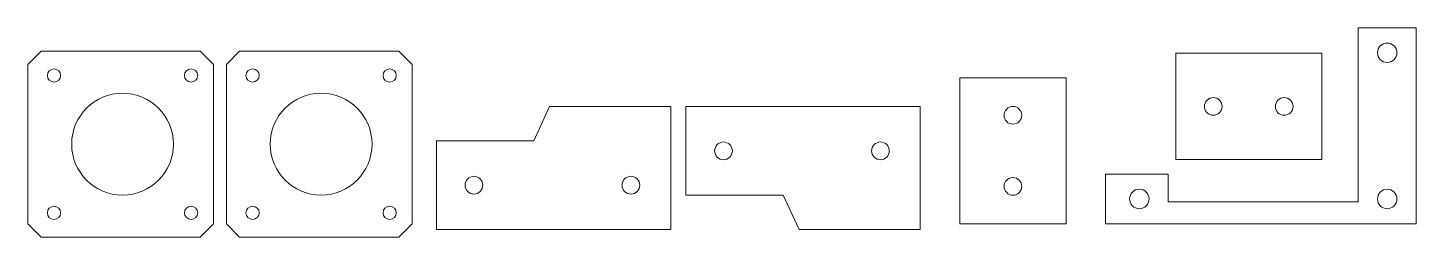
# Model space of a CAD drawing. Header units: inches. Extents: x 143 to 457, y -324 to -276.
import ezdxf

# ---------------------------------------------------------------- set-up
doc = ezdxf.new("R2010")
doc.units = ezdxf.units.IN
doc.header["$MEASUREMENT"] = 0
doc.layers.add('Layer 1', color=7, linetype='Continuous')

# ---------------------------------------------------------------- blocks, each defined once
blk = doc.blocks.new('block 3')
at = {"layer": 'Layer 1', "color": 240, "lineweight": 9, "true_color": 0xed1c24}
blk.add_lwpolyline([(386.86, -309.49), (386.86, -320.74), (457.11, -320.74), (457.11, -276.49), (443.99, -276.49), (443.99, -315.74), (400.99, -315.74), (400.99, -309.49), (386.86, -309.49)], dxfattribs=at)
at = {"layer": 'Layer 1', "color": 177, "lineweight": 9, "true_color": 0x2e3092}
for points in [[(450.55, -279.92), (451.76, -279.92), (452.75, -280.9), (452.75, -282.12), (452.75, -283.33), (451.76, -284.32), (450.55, -284.32), (449.33, -284.32), (448.35, -283.33), (448.35, -282.12), (448.35, -280.9), (449.33, -279.92), (450.55, -279.92)], [(394.49, -312.92), (395.7, -312.92), (396.69, -313.9), (396.69, -315.12), (396.69, -316.33), (395.7, -317.32), (394.49, -317.32), (393.27, -317.32), (392.29, -316.33), (392.29, -315.12), (392.29, -313.9), (393.27, -312.92), (394.49, -312.92)], [(450.55, -312.92), (451.76, -312.92), (452.75, -313.9), (452.75, -315.12), (452.75, -316.33), (451.76, -317.32), (450.55, -317.32), (449.33, -317.32), (448.35, -316.33), (448.35, -315.12), (448.35, -313.9), (449.33, -312.92), (450.55, -312.92)]]:
    blk.add_open_spline(points, degree=3, knots=[0, 0, 0, 0, 1, 1, 1, 2, 2, 2, 3, 3, 3, 4, 4, 4, 4], dxfattribs=at)
blk = doc.blocks.new('block 5')
at = {"layer": 'Layer 1', "color": 240, "lineweight": 9, "true_color": 0xed1c24}
blk.add_lwpolyline([(435.74, -282.24), (435.74, -306.24), (402.74, -306.24), (402.74, -282.24), (435.74, -282.24)], dxfattribs=at)
at = {"layer": 'Layer 1', "color": 177, "lineweight": 9, "true_color": 0x2e3092}
for points in [[(411.22, -292.24), (410.11, -292.24), (409.22, -293.14), (409.22, -294.24), (409.22, -295.35), (410.11, -296.24), (411.22, -296.24), (412.32, -296.24), (413.22, -295.35), (413.22, -294.24), (413.22, -293.14), (412.32, -292.24), (411.22, -292.24)], [(427.25, -292.24), (426.15, -292.24), (425.25, -293.14), (425.25, -294.24), (425.25, -295.35), (426.15, -296.24), (427.25, -296.24), (428.36, -296.24), (429.25, -295.35), (429.25, -294.24), (429.25, -293.14), (428.36, -292.24), (427.25, -292.24)]]:
    blk.add_open_spline(points, degree=3, knots=[0, 0, 0, 0, 1, 1, 1, 2, 2, 2, 3, 3, 3, 4, 4, 4, 4], dxfattribs=at)
blk = doc.blocks.new('block 6')
at = {"layer": 'Layer 1', "color": 240, "lineweight": 9, "true_color": 0xed1c24}
blk.add_lwpolyline([(377.91, -320.76), (353.91, -320.76), (353.91, -287.76), (377.91, -287.76), (377.91, -320.76)], dxfattribs=at)
at = {"layer": 'Layer 1', "color": 177, "lineweight": 9, "true_color": 0x2e3092}
for points in [[(367.91, -296.24), (367.91, -295.14), (367.01, -294.24), (365.91, -294.24), (364.8, -294.24), (363.91, -295.14), (363.91, -296.24), (363.91, -297.35), (364.8, -298.24), (365.91, -298.24), (367.01, -298.24), (367.91, -297.35), (367.91, -296.24)], [(367.91, -312.28), (367.91, -311.17), (367.01, -310.28), (365.91, -310.28), (364.8, -310.28), (363.91, -311.17), (363.91, -312.28), (363.91, -313.38), (364.8, -314.28), (365.91, -314.28), (367.01, -314.28), (367.91, -313.38), (367.91, -312.28)]]:
    blk.add_open_spline(points, degree=3, knots=[0, 0, 0, 0, 1, 1, 1, 2, 2, 2, 3, 3, 3, 4, 4, 4, 4], dxfattribs=at)
blk = doc.blocks.new('block 4')
at = {"layer": 'Layer 1'}
for name in ['block 5', 'block 6']:
    blk.add_blockref(name, (0, 0), dxfattribs=at)
blk = doc.blocks.new('block 8')
at = {"layer": 'Layer 1', "color": 240, "lineweight": 9, "true_color": 0xed1c24}
blk.add_lwpolyline([(261.09, -294.26), (257.53, -302.01), (235.53, -302.01), (235.53, -322.01), (288.51, -322.01), (288.51, -294.26), (261.09, -294.26)], dxfattribs=at)
at = {"layer": 'Layer 1', "color": 177, "lineweight": 9, "true_color": 0x2e3092}
for points in [[(244.01, -310.01), (242.91, -310.01), (242.01, -310.91), (242.01, -312.01), (242.01, -313.11), (242.91, -314.01), (244.01, -314.01), (245.12, -314.01), (246.01, -313.11), (246.01, -312.01), (246.01, -310.91), (245.12, -310.01), (244.01, -310.01)], [(279.51, -310.01), (278.41, -310.01), (277.51, -310.91), (277.51, -312.01), (277.51, -313.11), (278.41, -314.01), (279.51, -314.01), (280.62, -314.01), (281.51, -313.11), (281.51, -312.01), (281.51, -310.91), (280.62, -310.01), (279.51, -310.01)]]:
    blk.add_open_spline(points, degree=3, knots=[0, 0, 0, 0, 1, 1, 1, 2, 2, 2, 3, 3, 3, 4, 4, 4, 4], dxfattribs=at)
blk = doc.blocks.new('block 9')
at = {"layer": 'Layer 1', "color": 240, "lineweight": 9, "true_color": 0xed1c24}
blk.add_lwpolyline([(317.53, -322.01), (313.97, -314.26), (291.97, -314.26), (291.97, -294.26), (344.95, -294.26), (344.95, -322.01), (317.53, -322.01)], dxfattribs=at)
at = {"layer": 'Layer 1', "color": 177, "lineweight": 9, "true_color": 0x2e3092}
for points in [[(300.45, -306.26), (299.35, -306.26), (298.45, -305.36), (298.45, -304.26), (298.45, -303.15), (299.35, -302.26), (300.45, -302.26), (301.55, -302.26), (302.45, -303.15), (302.45, -304.26), (302.45, -305.36), (301.55, -306.26), (300.45, -306.26)], [(335.95, -306.26), (334.85, -306.26), (333.95, -305.36), (333.95, -304.26), (333.95, -303.15), (334.85, -302.26), (335.95, -302.26), (337.05, -302.26), (337.95, -303.15), (337.95, -304.26), (337.95, -305.36), (337.05, -306.26), (335.95, -306.26)]]:
    blk.add_open_spline(points, degree=3, knots=[0, 0, 0, 0, 1, 1, 1, 2, 2, 2, 3, 3, 3, 4, 4, 4, 4], dxfattribs=at)
blk = doc.blocks.new('block 7')
at = {"layer": 'Layer 1'}
for name in ['block 8', 'block 9']:
    blk.add_blockref(name, (0, 0), dxfattribs=at)
blk = doc.blocks.new('block 11')
at = {"layer": 'Layer 1', "color": 240, "lineweight": 9, "true_color": 0xed1c24}
blk.add_lwpolyline([(191.03, -323.74), (227.03, -323.74), (230.03, -320.74), (230.03, -284.74), (227.03, -281.74), (191.03, -281.74), (188.03, -284.74), (188.03, -320.74), (191.03, -323.74)], dxfattribs=at)
at = {"layer": 'Layer 1', "color": 177, "lineweight": 9, "true_color": 0x2e3092}
for points in [[(195.46, -287.25), (195.46, -288.07), (194.79, -288.75), (193.96, -288.75), (193.13, -288.75), (192.46, -288.07), (192.46, -287.25), (192.46, -286.42), (193.13, -285.75), (193.96, -285.75), (194.79, -285.75), (195.46, -286.42), (195.46, -287.25)], [(226.46, -287.25), (226.46, -288.07), (225.79, -288.75), (224.96, -288.75), (224.13, -288.75), (223.46, -288.07), (223.46, -287.25), (223.46, -286.42), (224.13, -285.75), (224.96, -285.75), (225.79, -285.75), (226.46, -286.42), (226.46, -287.25)], [(220.96, -302.75), (220.96, -309.1), (215.81, -314.25), (209.46, -314.25), (203.11, -314.25), (197.96, -309.1), (197.96, -302.75), (197.96, -296.39), (203.11, -291.25), (209.46, -291.25), (215.81, -291.25), (220.96, -296.39), (220.96, -302.75)], [(195.46, -318.25), (195.46, -319.07), (194.79, -319.75), (193.96, -319.75), (193.13, -319.75), (192.46, -319.07), (192.46, -318.25), (192.46, -317.42), (193.13, -316.75), (193.96, -316.75), (194.79, -316.75), (195.46, -317.42), (195.46, -318.25)], [(226.46, -318.25), (226.46, -319.07), (225.79, -319.75), (224.96, -319.75), (224.13, -319.75), (223.46, -319.07), (223.46, -318.25), (223.46, -317.42), (224.13, -316.75), (224.96, -316.75), (225.79, -316.75), (226.46, -317.42), (226.46, -318.25)]]:
    blk.add_open_spline(points, degree=3, knots=[0, 0, 0, 0, 1, 1, 1, 2, 2, 2, 3, 3, 3, 4, 4, 4, 4], dxfattribs=at)
blk = doc.blocks.new('block 12')
at = {"layer": 'Layer 1', "color": 240, "lineweight": 9, "true_color": 0xed1c24}
blk.add_lwpolyline([(146.11, -323.75), (182.11, -323.75), (185.11, -320.75), (185.11, -284.75), (182.11, -281.75), (146.11, -281.75), (143.11, -284.75), (143.11, -320.75), (146.11, -323.75)], dxfattribs=at)
at = {"layer": 'Layer 1', "color": 177, "lineweight": 9, "true_color": 0x2e3092}
for points in [[(150.54, -287.25), (150.54, -288.08), (149.87, -288.75), (149.04, -288.75), (148.21, -288.75), (147.54, -288.08), (147.54, -287.25), (147.54, -286.43), (148.21, -285.75), (149.04, -285.75), (149.87, -285.75), (150.54, -286.43), (150.54, -287.25)], [(181.54, -287.25), (181.54, -288.08), (180.87, -288.75), (180.04, -288.75), (179.21, -288.75), (178.54, -288.08), (178.54, -287.25), (178.54, -286.43), (179.21, -285.75), (180.04, -285.75), (180.87, -285.75), (181.54, -286.43), (181.54, -287.25)], [(176.04, -302.75), (176.04, -309.11), (170.89, -314.25), (164.54, -314.25), (158.19, -314.25), (153.04, -309.11), (153.04, -302.75), (153.04, -296.4), (158.19, -291.25), (164.54, -291.25), (170.89, -291.25), (176.04, -296.4), (176.04, -302.75)], [(150.54, -318.25), (150.54, -319.08), (149.87, -319.75), (149.04, -319.75), (148.21, -319.75), (147.54, -319.08), (147.54, -318.25), (147.54, -317.43), (148.21, -316.75), (149.04, -316.75), (149.87, -316.75), (150.54, -317.43), (150.54, -318.25)], [(181.54, -318.25), (181.54, -319.08), (180.87, -319.75), (180.04, -319.75), (179.21, -319.75), (178.54, -319.08), (178.54, -318.25), (178.54, -317.43), (179.21, -316.75), (180.04, -316.75), (180.87, -316.75), (181.54, -317.43), (181.54, -318.25)]]:
    blk.add_open_spline(points, degree=3, knots=[0, 0, 0, 0, 1, 1, 1, 2, 2, 2, 3, 3, 3, 4, 4, 4, 4], dxfattribs=at)
blk = doc.blocks.new('block 10')
at = {"layer": 'Layer 1'}
for name in ['block 12', 'block 11']:
    blk.add_blockref(name, (0, 0), dxfattribs=at)
blk = doc.blocks.new('block 2')
at = {"layer": 'Layer 1'}
for name in ['block 3', 'block 10', 'block 4', 'block 7']:
    blk.add_blockref(name, (0, 0), dxfattribs=at)

msp = doc.modelspace()

# ---------------------------------------------------------------- block references
at = {"layer": 'Layer 1'}
msp.add_blockref('block 2', (0, 0), dxfattribs=at)

doc.saveas('drawing.dxf')
